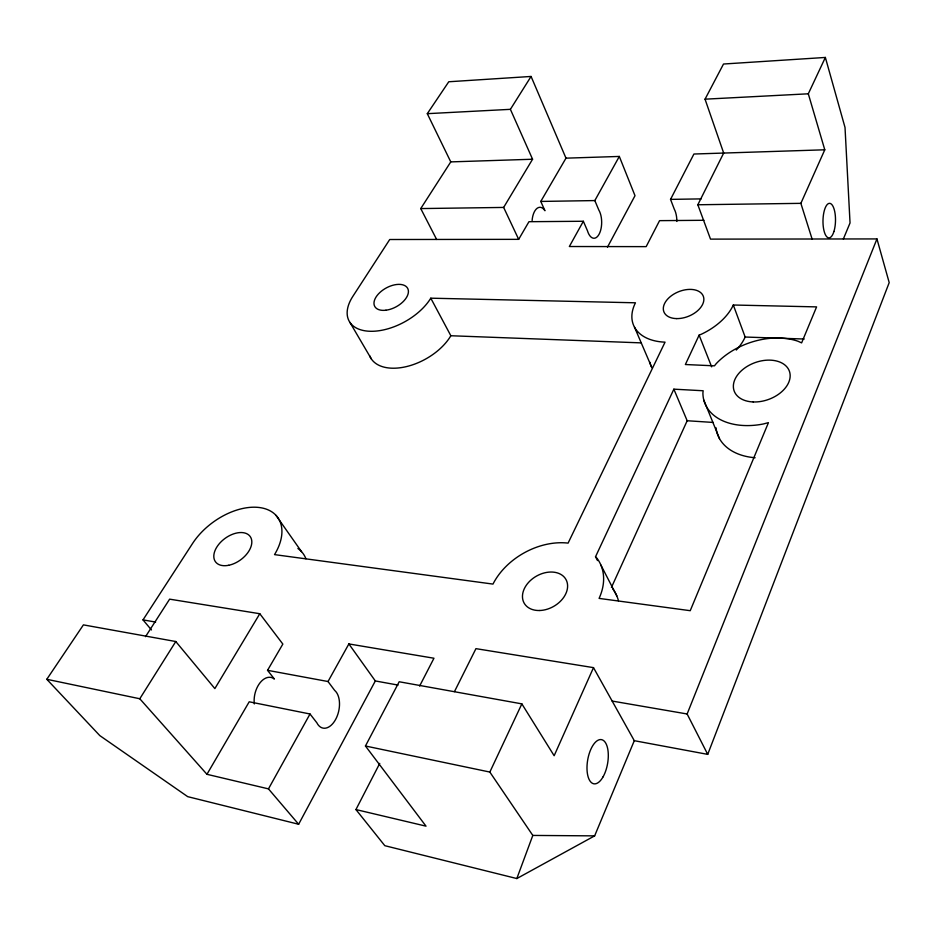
<?xml version="1.0" encoding="UTF-8"?>
<svg xmlns="http://www.w3.org/2000/svg" width="936" height="936" viewBox="0 0 936 936"><rect width="100%" height="100%" fill="white"/><g stroke="black" fill="none" stroke-linecap="round" stroke-linejoin="round"><path stroke-width="1.4" d="M379.747 763.378L355.937 809.57L384.813 845.688L516.824 878.553L532.806 835.427L489.844 772.06L365.45 746.004L399.181 681.759L521.855 703.872L554.147 755.738L593.494 667.637L475.944 648.648L454.451 691.634M593.494 667.637L634.292 740.692L707.721 754.369L889.2 282.613L876.95 238.926L710.518 239.125L697.835 204.762L723.68 153.059L705.042 99.181L723.505 64.022L825.365 57.447L845.021 127.471L850.04 222.955L843.359 238.984M707.721 754.369L687.129 713.981L876.95 238.926M516.824 878.553L594.641 835.871L634.292 740.692M812.085 238.996L800.865 203.346L824.78 149.795L808.306 93.799L825.365 57.447M611.43 587.469L687.176 420.744L673.861 389.165L703.158 390.757L702.901 393.003A61.367 41.032 -19.6 0 0 763.366 423.973L768.444 422.639L690.23 610.693L599.087 598.396A61.799 44.834 -29.7 0 0 596.981 558.254L595.53 556.733L673.861 389.165M699.122 335.123L685.374 364.525L714.46 365.836L716.169 363.706A61.367 41.032 -19.6 0 1 797.952 341.23L801.614 342.88L816.59 306.891L733.309 305.007A54.534 34.082 -21.9 0 1 701.532 334.14L699.122 335.123L711.664 366.853M489.844 772.06L521.855 703.872M419.62 686.053L433.965 658.23L348.871 643.933L328.021 681.525L334.667 690.417A20.101 11.852 -77.7 0 1 335.579 719.527A20.101 11.852 -77.7 0 1 316.859 722.791L310.015 713.992L249.21 701.789L206.95 774.306L268.468 788.872L298.642 824.253L375.324 680.952L348.871 643.933M676.88 221.434A16.31 7.266 -89.6 0 0 674.271 209.137L670.539 199.38L693.915 154.019L824.78 149.795M607.476 247.151L635.006 195.694L619.316 156.441L565.987 158.161L540.774 201.439L544.951 210.729A15.526 7.956 89.8 0 0 537.065 208.342A15.526 7.956 89.8 0 0 532.116 220.51M268.468 788.872L310.015 713.992M151.468 629.951L143.009 619.889L192.512 543.547A55.224 34.094 -36.2 0 1 259.635 507.558A55.224 34.094 -36.2 0 1 274.529 554.615L492.979 584.087A61.799 44.834 -29.7 0 1 568.093 543.114L665.051 342.155A54.534 34.082 -21.9 0 1 635.462 302.796L430.782 298.186A48.274 27.378 -28.9 0 1 370.422 331.285A48.274 27.378 -28.9 0 1 352.813 296.419L389.727 239.511L518.673 239.347L528.957 221.703L583.35 221.259L569.345 246.519L646.168 246.636L659.564 220.65L703.954 220.288M583.35 221.259L587.457 230.747A15.854 7.675 -89.9 0 0 599.063 234.292A15.854 7.675 -89.9 0 0 598.829 210.062L594.828 200.573L619.316 156.441M254.323 703.942A19.598 12.145 -76.9 0 1 260.149 682.648A19.598 12.145 -76.9 0 1 274.388 679.045L267.544 670.316L282.847 644.073L259.798 613.723L169.627 599.157L145.513 636.667M259.798 613.723L214.859 688.592L175.781 641.523L83.409 624.874L46.8 679.29L99.824 735.614L187.703 796.653L298.642 824.253M518.673 239.347L503.65 207.429L532.572 159.237L510.401 109.337L531.075 76.448L565.987 158.161M46.8 679.29L139.792 698.759L175.781 641.523M436.632 239.452L420.744 208.576L450.766 161.893L532.572 159.237M450.766 161.893L427.296 113.677L448.765 81.76L531.075 76.448M427.296 113.677L510.401 109.337M705.042 99.181L808.306 93.799M540.774 201.439L594.828 200.573M670.539 199.38L701.111 198.888M420.744 208.576L503.65 207.429M697.835 204.762L800.865 203.346M532.806 835.427L594.641 835.871M736.281 350.052A53.586 34.34 -21.6 0 0 745.15 337.03L804.211 339.031M369.661 355.715A47.303 27.776 -28.9 0 0 406.938 366.479A47.303 27.776 -28.9 0 0 450.848 335.743L640.985 342.868M687.176 420.744L713.197 422.44M143.009 619.889L155.633 622.066M612.132 701.052L687.129 713.981M375.324 680.952L398.057 685.082M267.544 670.316L328.021 681.525M355.937 809.57L426.02 826.16L365.45 746.004M139.792 698.759L206.95 774.306M276.015 515.362L301.521 551.655M349.912 322.382L371.346 358.944M430.782 298.186L450.848 335.743M595.53 556.733L597.519 560.57M600.877 565.028L616.765 595.799M634.479 327.132L651.901 367.731A53.293 34.41 -21.5 0 1 649.806 362.138M703.825 400.117L719.491 438.645M733.309 305.007L745.15 337.03M755.118 457.739A60.232 41.231 -19.2 0 1 716.017 427.775M612.869 589.013A60.583 44.951 -29.8 0 1 618.462 600.807M297.894 548.473A53.96 34.421 -36.7 0 1 305.92 558.78M833.917 231.508A17.281 6.259 -88.9 0 0 830.524 203.557A17.281 6.259 -88.9 0 0 823.294 226.781A17.281 6.259 -88.9 0 0 833.917 231.508M676.728 318.603A21.2 13.244 -21.9 0 0 703.544 296.946A21.2 13.244 -21.9 0 0 670.492 296.443A21.2 13.244 -21.9 0 0 676.728 318.603M539.815 610.506A24.02 17.421 -29.7 0 0 566.666 580.975A24.02 17.421 -29.7 0 0 528.629 582.332A24.02 17.421 -29.7 0 0 539.815 610.506M228.735 565.274A21.458 13.244 -36.2 0 0 250.93 537.779A21.458 13.244 -36.2 0 0 218.79 544.307A21.458 13.244 -36.2 0 0 228.735 565.274M753.188 401.953A29.332 19.609 -19.6 0 0 789.493 371.498A29.332 19.609 -19.6 0 0 742.587 369.685A29.332 19.609 -19.6 0 0 753.188 401.953M603.088 776.81A22.405 10.109 -80.3 0 0 602.866 740.119A22.405 10.109 -80.3 0 0 586.989 768.187A22.405 10.109 -80.3 0 0 603.088 776.81M385.936 310.214A18.767 10.635 -28.9 0 0 408.037 289.189A18.767 10.635 -28.9 0 0 379.653 292.711A18.767 10.635 -28.9 0 0 385.936 310.214"/></g></svg>
